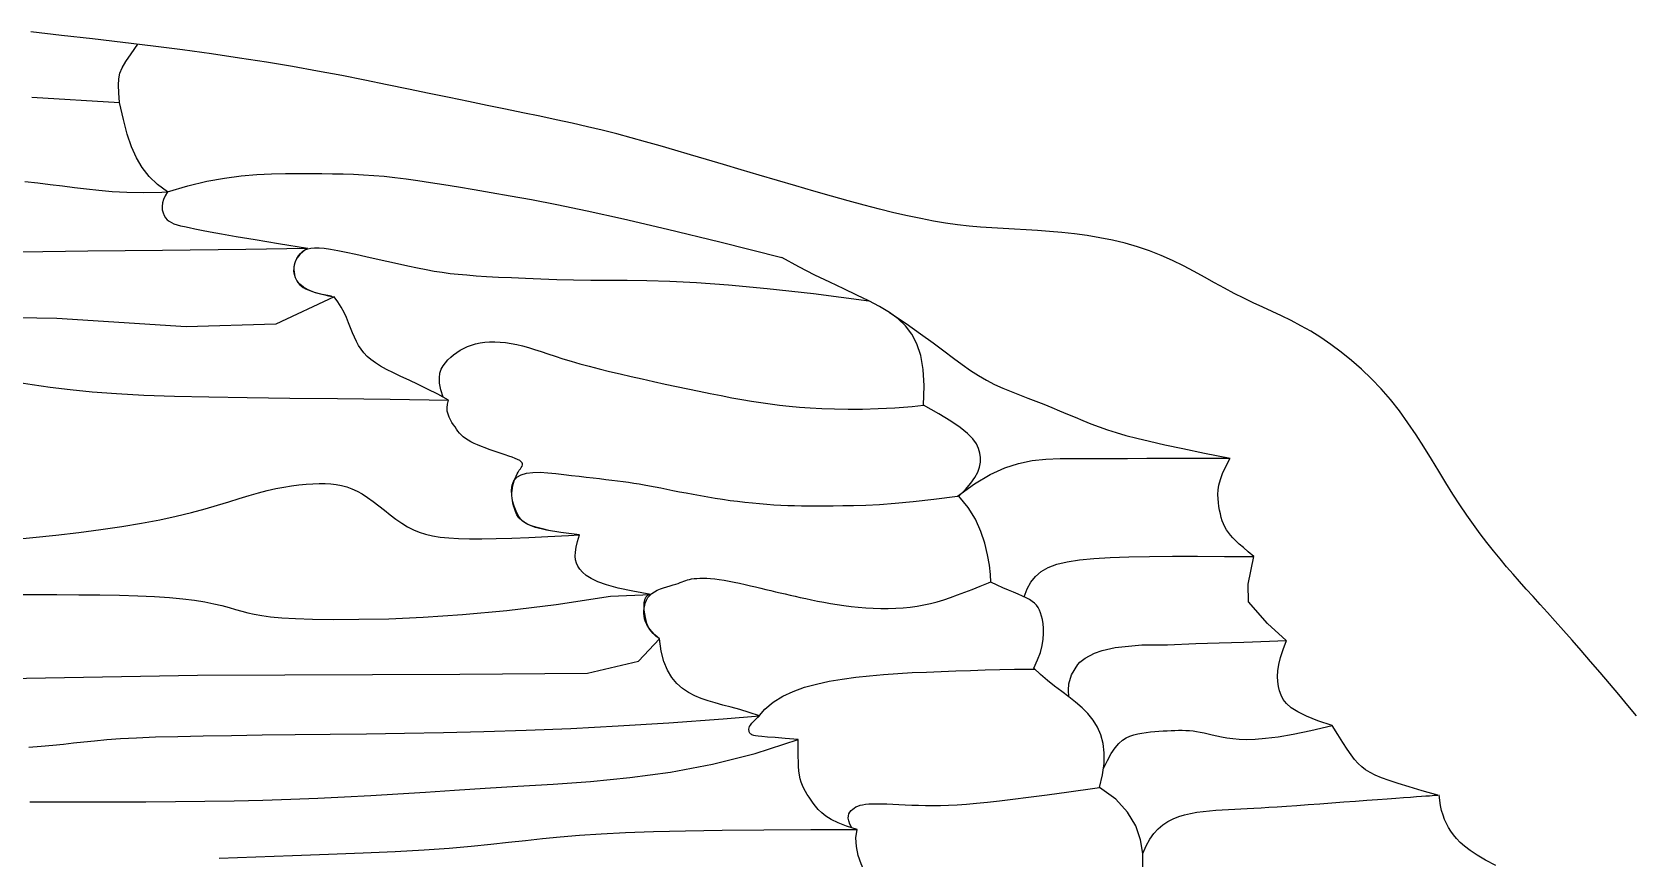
# Paper-space layout 'A0' of a CAD drawing. Header units: millimetres. Extents: x -364 to 825, y -1 to 840.
# Drawn here: x 647.309 to 651.196, y 93.603 to 95.609 of the extents above; entities that cross this region are included whole.
import ezdxf

# ---------------------------------------------------------------- set-up
doc = ezdxf.new("R2010")
doc.units = ezdxf.units.MM
doc.layers.add('ARQ_Vista 01', color=1, linetype='Continuous')

# ---------------------------------------------------------------- blocks, each defined once
blk = doc.blocks.new('BRASÃO ESTADO PARANÁ')
at = {"layer": 'ARQ_Vista 01'}
for points in [[(3303.552, -31005.57), (3303.236, -31005.189), (3302.905, -31004.794), (3302.563, -31004.39), (3302.216, -31003.983), (3301.869, -31003.579), (3301.526, -31003.183), (3301.192, -31002.802), (3300.873, -31002.441), (3300.572, -31002.103), (3300.287, -31001.787), (3300.017, -31001.488), (3299.758, -31001.202), (3299.508, -31000.925), (3299.264, -31000.652), (3299.025, -31000.38), (3298.786, -31000.103), (3298.547, -30999.818), (3298.306, -30999.523), (3298.064, -30999.217), (3297.82, -30998.897), (3297.573, -30998.561), (3297.324, -30998.208), (3297.073, -30997.836), (3296.818, -30997.444), (3296.561, -30997.03), (3296.298, -30996.6), (3296.029, -30996.158), (3295.753, -30995.71), (3295.466, -30995.263), (3295.168, -30994.82), (3294.857, -30994.389), (3294.531, -30993.974), (3294.19, -30993.58), (3293.836, -30993.209), (3293.471, -30992.86), (3293.099, -30992.534), (3292.723, -30992.232), (3292.346, -30991.953), (3291.971, -30991.699), (3291.602, -30991.468), (3291.24, -30991.262), (3290.885, -30991.074), (3290.534, -30990.902), (3290.187, -30990.738), (3289.841, -30990.58), (3289.495, -30990.42), (3289.147, -30990.255), (3288.795, -30990.079), (3288.438, -30989.89), (3288.075, -30989.689), (3287.704, -30989.481), (3287.324, -30989.273), (3286.934, -30989.067), (3286.532, -30988.869), (3286.118, -30988.683), (3285.69, -30988.514), (3285.248, -30988.366), (3284.795, -30988.238), (3284.333, -30988.129), (3283.867, -30988.037), (3283.4, -30987.96), (3282.935, -30987.896), (3282.476, -30987.845), (3282.026, -30987.805), (3281.588, -30987.773), (3281.161, -30987.747), (3280.74, -30987.725), (3280.324, -30987.703), (3279.91, -30987.679), (3279.494, -30987.649), (3279.075, -30987.611), (3278.649, -30987.563), (3278.213, -30987.501), (3277.765, -30987.426), (3277.301, -30987.337), (3276.819, -30987.234), (3276.315, -30987.117), (3275.787, -30986.986), (3275.23, -30986.841), (3274.643, -30986.682), (3274.025, -30986.51), (3273.381, -30986.327), (3272.719, -30986.136), (3272.049, -30985.939), (3271.378, -30985.741), (3270.715, -30985.544), (3270.068, -30985.352), (3269.445, -30985.166), (3268.853, -30984.99), (3268.286, -30984.824), (3267.739, -30984.665), (3267.205, -30984.514), (3266.679, -30984.369), (3266.152, -30984.23), (3265.62, -30984.095), (3265.076, -30983.964), (3264.514, -30983.834), (3263.932, -30983.706), (3263.331, -30983.578), (3262.709, -30983.449), (3262.066, -30983.317), (3261.401, -30983.182), (3260.714, -30983.042), (3260.004, -30982.896), (3259.271, -30982.743), (3258.512, -30982.585), (3257.725, -30982.422), (3256.909, -30982.257), (3256.061, -30982.091), (3255.179, -30981.925), (3254.261, -30981.761), (3253.306, -30981.601), (3252.313, -30981.446), (3251.284, -30981.295), (3250.226, -30981.149), (3249.142, -30981.008), (3248.038, -30980.872), (3246.919, -30980.74), (3245.79, -30980.613), (3244.656, -30980.49)], [(3244.7, -30982.883), (3247.908, -30983.073)], [(3247.908, -30983.073), (3247.881, -30982.719), (3247.87, -30982.44), (3247.883, -30982.211), (3247.928, -30982.006), (3248.013, -30981.802), (3248.147, -30981.573), (3248.336, -30981.294), (3248.59, -30980.94)], [(3249.673, -30986.358), (3249.301, -30986.079), (3248.994, -30985.785), (3248.741, -30985.466), (3248.532, -30985.109), (3248.354, -30984.703), (3248.198, -30984.236), (3248.053, -30983.696), (3247.908, -30983.073)], [(3244.442, -30985.976), (3244.914, -30986.026), (3245.37, -30986.078), (3245.816, -30986.133), (3246.255, -30986.188), (3246.695, -30986.244), (3247.151, -30986.295), (3247.639, -30986.338), (3248.177, -30986.367), (3248.782, -30986.379), (3249.47, -30986.368), (3249.673, -30986.358)], [(3249.673, -30986.358), (3250.415, -30986.135), (3251.112, -30985.967), (3251.766, -30985.847), (3252.379, -30985.766), (3252.954, -30985.718), (3253.492, -30985.693), (3253.995, -30985.683), (3254.468, -30985.682), (3254.911, -30985.682), (3255.329, -30985.684), (3255.729, -30985.687), (3256.114, -30985.694), (3256.491, -30985.706), (3256.864, -30985.724), (3257.238, -30985.749), (3257.619, -30985.781), (3258.012, -30985.823), (3258.423, -30985.875), (3258.855, -30985.935), (3259.316, -30986.005), (3259.811, -30986.085), (3260.344, -30986.173), (3260.921, -30986.271), (3261.548, -30986.378), (3262.237, -30986.497), (3263.024, -30986.64), (3263.952, -30986.819), (3265.063, -30987.049), (3266.402, -30987.344), (3268.011, -30987.718), (3269.933, -30988.185), (3272.21, -30988.759)], [(3249.673, -30986.358), (3249.582, -30986.495), (3249.52, -30986.63), (3249.485, -30986.762), (3249.474, -30986.889), (3249.482, -30987.009), (3249.509, -30987.119), (3249.549, -30987.218), (3249.6, -30987.304), (3249.661, -30987.375), (3249.731, -30987.434), (3249.814, -30987.483), (3249.91, -30987.524), (3250.022, -30987.56), (3250.151, -30987.594), (3250.3, -30987.627), (3250.471, -30987.663), (3250.669, -30987.704), (3250.915, -30987.753), (3251.235, -30987.814), (3251.653, -30987.891), (3252.194, -30987.986), (3252.885, -30988.103), (3253.749, -30988.246), (3254.811, -30988.418)], [(3244.284, -30988.548), (3246.751, -30988.523), (3249.494, -30988.491), (3252.541, -30988.451), (3254.811, -30988.418)], [(3254.811, -30988.418), (3254.648, -30988.537), (3254.523, -30988.655), (3254.431, -30988.771), (3254.368, -30988.884), (3254.33, -30988.995), (3254.311, -30989.101), (3254.307, -30989.202), (3254.314, -30989.298), (3254.327, -30989.387), (3254.347, -30989.47), (3254.375, -30989.547), (3254.41, -30989.618), (3254.455, -30989.684), (3254.509, -30989.746), (3254.573, -30989.803), (3254.649, -30989.857), (3254.737, -30989.907), (3254.837, -30989.953), (3254.952, -30989.998), (3255.083, -30990.041), (3255.231, -30990.082), (3255.396, -30990.123), (3255.581, -30990.164), (3255.787, -30990.206)], [(3255.684, -30990.185), (3255.342, -30990.118), (3255.061, -30990.04), (3254.835, -30989.95), (3254.658, -30989.851), (3254.525, -30989.744), (3254.429, -30989.63), (3254.365, -30989.512), (3254.327, -30989.391), (3254.311, -30989.268), (3254.313, -30989.146), (3254.332, -30989.026), (3254.367, -30988.911), (3254.415, -30988.803), (3254.476, -30988.705), (3254.547, -30988.617), (3254.626, -30988.543), (3254.714, -30988.485), (3254.814, -30988.442), (3254.93, -30988.415), (3255.067, -30988.402), (3255.23, -30988.406), (3255.423, -30988.424), (3255.652, -30988.457), (3255.92, -30988.505), (3256.23, -30988.568), (3256.575, -30988.642), (3256.945, -30988.724), (3257.33, -30988.811), (3257.722, -30988.9), (3258.109, -30988.987), (3258.484, -30989.069), (3258.836, -30989.143), (3259.159, -30989.206), (3259.459, -30989.26), (3259.748, -30989.305), (3260.035, -30989.343), (3260.332, -30989.375), (3260.647, -30989.403), (3260.992, -30989.428), (3261.377, -30989.453), (3261.81, -30989.477), (3262.289, -30989.501), (3262.808, -30989.524), (3263.363, -30989.545), (3263.95, -30989.563), (3264.564, -30989.578), (3265.2, -30989.589), (3265.853, -30989.595), (3266.527, -30989.597), (3267.258, -30989.604), (3268.093, -30989.627), (3269.076, -30989.676), (3270.253, -30989.762), (3271.668, -30989.896), (3273.368, -30990.087), (3275.396, -30990.348)], [(3277.406, -30994.183), (3277.423, -30993.469), (3277.387, -30992.865), (3277.299, -30992.358), (3277.162, -30991.932), (3276.976, -30991.575), (3276.744, -30991.273), (3276.468, -30991.013), (3276.15, -30990.78), (3275.791, -30990.563), (3275.392, -30990.351), (3274.954, -30990.138), (3274.478, -30989.914), (3273.965, -30989.672), (3273.416, -30989.405), (3272.83, -30989.103), (3272.21, -30988.759)], [(3255.787, -30990.206), (3253.642, -30991.202), (3250.352, -30991.302), (3245.613, -30991.003), (3239.729, -30990.903), (3233.645, -30990.903), (3227.611, -30991.75), (3224.12, -30992.098), (3214.795, -30991.75), (3213.697, -30991.252)], [(3259.976, -30993.992), (3259.584, -30993.778), (3259.212, -30993.587), (3258.862, -30993.416), (3258.535, -30993.262), (3258.234, -30993.121), (3257.958, -30992.991), (3257.709, -30992.867), (3257.49, -30992.748), (3257.3, -30992.629), (3257.136, -30992.509), (3256.996, -30992.387), (3256.876, -30992.261), (3256.773, -30992.129), (3256.682, -30991.991), (3256.602, -30991.844), (3256.529, -30991.687), (3256.459, -30991.519), (3256.389, -30991.342), (3256.315, -30991.157), (3256.236, -30990.968), (3256.146, -30990.776), (3256.044, -30990.584), (3255.925, -30990.393), (3255.787, -30990.206)], [(3276.15, -30990.78), (3276.764, -30991.188), (3277.293, -30991.556), (3277.751, -30991.887), (3278.15, -30992.184), (3278.503, -30992.451), (3278.824, -30992.689), (3279.124, -30992.901), (3279.416, -30993.091), (3279.712, -30993.261), (3280.011, -30993.414), (3280.314, -30993.554), (3280.617, -30993.682), (3280.921, -30993.802), (3281.223, -30993.918), (3281.522, -30994.031), (3281.817, -30994.145), (3282.107, -30994.262), (3282.393, -30994.382), (3282.678, -30994.503), (3282.963, -30994.624), (3283.251, -30994.743), (3283.543, -30994.86), (3283.842, -30994.973), (3284.15, -30995.081), (3284.471, -30995.184), (3284.822, -30995.285), (3285.223, -30995.389), (3285.692, -30995.502), (3286.25, -30995.627), (3286.916, -30995.77), (3287.708, -30995.935), (3288.648, -30996.127)], [(3244.077, -30993.317), (3244.704, -30993.415), (3245.374, -30993.513), (3246.103, -30993.604), (3246.907, -30993.687), (3247.802, -30993.755), (3248.804, -30993.808), (3249.927, -30993.847), (3251.185, -30993.875), (3252.591, -30993.897), (3254.159, -30993.916), (3255.904, -30993.936), (3257.838, -30993.96), (3259.976, -30993.992)], [(3259.78, -30993.885), (3259.695, -30993.61), (3259.651, -30993.375), (3259.643, -30993.174), (3259.664, -30993.004), (3259.712, -30992.858), (3259.78, -30992.732), (3259.864, -30992.621), (3259.959, -30992.519), (3260.06, -30992.422), (3260.168, -30992.331), (3260.283, -30992.245), (3260.405, -30992.166), (3260.534, -30992.095), (3260.671, -30992.031), (3260.817, -30991.977), (3260.972, -30991.932), (3261.135, -30991.897), (3261.308, -30991.873), (3261.488, -30991.86), (3261.675, -30991.857), (3261.869, -30991.865), (3262.068, -30991.884), (3262.272, -30991.914), (3262.48, -30991.954), (3262.693, -30992.006), (3262.911, -30992.067), (3263.137, -30992.137), (3263.374, -30992.214), (3263.624, -30992.297), (3263.889, -30992.384), (3264.172, -30992.474), (3264.474, -30992.566), (3264.799, -30992.659), (3265.144, -30992.752), (3265.506, -30992.845), (3265.884, -30992.938), (3266.275, -30993.032), (3266.676, -30993.125), (3267.086, -30993.218), (3267.502, -30993.31), (3267.921, -30993.403), (3268.341, -30993.493), (3268.76, -30993.582), (3269.174, -30993.668), (3269.582, -30993.751), (3269.98, -30993.829), (3270.365, -30993.903), (3270.736, -30993.97), (3271.091, -30994.031), (3271.436, -30994.086), (3271.777, -30994.135), (3272.121, -30994.178), (3272.476, -30994.216), (3272.847, -30994.248), (3273.243, -30994.274), (3273.669, -30994.296), (3274.133, -30994.312), (3274.632, -30994.321), (3275.169, -30994.32), (3275.74, -30994.305), (3276.346, -30994.275), (3276.985, -30994.227), (3277.406, -30994.183)], [(3264.787, -30998.929), (3264.102, -30998.854), (3263.571, -30998.763), (3263.172, -30998.661), (3262.884, -30998.55), (3262.688, -30998.434), (3262.561, -30998.315), (3262.484, -30998.196), (3262.434, -30998.082), (3262.395, -30997.973), (3262.363, -30997.87), (3262.338, -30997.772), (3262.32, -30997.678), (3262.308, -30997.586), (3262.303, -30997.495), (3262.303, -30997.405), (3262.31, -30997.314), (3262.323, -30997.222), (3262.341, -30997.13), (3262.365, -30997.038), (3262.392, -30996.948), (3262.423, -30996.861), (3262.458, -30996.778), (3262.495, -30996.701), (3262.534, -30996.63), (3262.575, -30996.566), (3262.614, -30996.51), (3262.648, -30996.459), (3262.675, -30996.412), (3262.691, -30996.37), (3262.694, -30996.329), (3262.679, -30996.29), (3262.645, -30996.251), (3262.589, -30996.212), (3262.512, -30996.172), (3262.418, -30996.131), (3262.308, -30996.088), (3262.186, -30996.045), (3262.053, -30996), (3261.913, -30995.953), (3261.768, -30995.905), (3261.621, -30995.855), (3261.473, -30995.803), (3261.327, -30995.749), (3261.185, -30995.694), (3261.048, -30995.638), (3260.919, -30995.58), (3260.801, -30995.521), (3260.694, -30995.46), (3260.601, -30995.398), (3260.52, -30995.335), (3260.448, -30995.269), (3260.384, -30995.201), (3260.326, -30995.13), (3260.271, -30995.056), (3260.218, -30994.978), (3260.163, -30994.895), (3260.107, -30994.808), (3260.051, -30994.716), (3260.001, -30994.617), (3259.961, -30994.51), (3259.933, -30994.396), (3259.924, -30994.272), (3259.937, -30994.137), (3259.976, -30993.992)], [(3278.701, -30997.516), (3278.942, -30997.268), (3279.134, -30997.041), (3279.282, -30996.83), (3279.388, -30996.633), (3279.457, -30996.448), (3279.492, -30996.272), (3279.496, -30996.102), (3279.472, -30995.935), (3279.423, -30995.768), (3279.339, -30995.597), (3279.206, -30995.416), (3279.014, -30995.22), (3278.75, -30995.003), (3278.402, -30994.762), (3277.958, -30994.49), (3277.406, -30994.183)], [(3243.87, -30999.112), (3244.73, -30999.033), (3245.582, -30998.945), (3246.415, -30998.847), (3247.222, -30998.74), (3247.991, -30998.626), (3248.716, -30998.506), (3249.386, -30998.379), (3249.995, -30998.248), (3250.547, -30998.114), (3251.048, -30997.981), (3251.504, -30997.849), (3251.921, -30997.722), (3252.306, -30997.603), (3252.665, -30997.493), (3253.005, -30997.395), (3253.329, -30997.311), (3253.641, -30997.24), (3253.939, -30997.182), (3254.223, -30997.136), (3254.495, -30997.101), (3254.753, -30997.076), (3254.998, -30997.061), (3255.23, -30997.054), (3255.45, -30997.055), (3255.659, -30997.066), (3255.859, -30997.088), (3256.054, -30997.124), (3256.244, -30997.174), (3256.433, -30997.242), (3256.623, -30997.329), (3256.816, -30997.436), (3257.013, -30997.565), (3257.214, -30997.711), (3257.42, -30997.868), (3257.628, -30998.031), (3257.839, -30998.195), (3258.05, -30998.354), (3258.263, -30998.503), (3258.476, -30998.635), (3258.689, -30998.748), (3258.908, -30998.84), (3259.14, -30998.914), (3259.393, -30998.972), (3259.673, -30999.015), (3259.988, -30999.046), (3260.343, -30999.065), (3260.748, -30999.075), (3261.207, -30999.077), (3261.722, -30999.071), (3262.296, -30999.056), (3262.929, -30999.032), (3263.623, -30998.999), (3264.378, -30998.956), (3264.787, -30998.929)], [(3278.65, -30997.516), (3279.274, -30997.063), (3279.846, -30996.722), (3280.379, -30996.477), (3280.888, -30996.312), (3281.387, -30996.211), (3281.89, -30996.158), (3282.411, -30996.137), (3282.965, -30996.132), (3283.563, -30996.131), (3284.202, -30996.129), (3284.878, -30996.129), (3285.587, -30996.128), (3286.323, -30996.128), (3287.082, -30996.127), (3287.858, -30996.127), (3288.648, -30996.127)], [(3289.517, -30999.726), (3289.31, -30999.552), (3289.133, -30999.402), (3288.983, -30999.271), (3288.856, -30999.155), (3288.749, -30999.049), (3288.658, -30998.949), (3288.582, -30998.851), (3288.516, -30998.751), (3288.457, -30998.646), (3288.406, -30998.534), (3288.361, -30998.416), (3288.322, -30998.293), (3288.289, -30998.165), (3288.261, -30998.032), (3288.238, -30997.895), (3288.22, -30997.753), (3288.206, -30997.608), (3288.202, -30997.454), (3288.211, -30997.289), (3288.239, -30997.108), (3288.291, -30996.907), (3288.371, -30996.683), (3288.485, -30996.431), (3288.637, -30996.146)], [(3263.663, -30998.78), (3263.429, -30998.72), (3263.231, -30998.669), (3263.065, -30998.622), (3262.926, -30998.571), (3262.808, -30998.512), (3262.707, -30998.438), (3262.618, -30998.342), (3262.536, -30998.219), (3262.458, -30998.064), (3262.388, -30997.886), (3262.332, -30997.692), (3262.297, -30997.493), (3262.288, -30997.297), (3262.313, -30997.113), (3262.376, -30996.952), (3262.484, -30996.822), (3262.642, -30996.73), (3262.842, -30996.673), (3263.077, -30996.645), (3263.34, -30996.641), (3263.621, -30996.656), (3263.912, -30996.683), (3264.206, -30996.718), (3264.493, -30996.755), (3264.768, -30996.788), (3265.03, -30996.819), (3265.28, -30996.848), (3265.519, -30996.874), (3265.748, -30996.9), (3265.967, -30996.925), (3266.178, -30996.951), (3266.382, -30996.977), (3266.58, -30997.005), (3266.774, -30997.035), (3266.966, -30997.067), (3267.159, -30997.101), (3267.354, -30997.137), (3267.555, -30997.175), (3267.763, -30997.216), (3267.981, -30997.259), (3268.21, -30997.304), (3268.449, -30997.351), (3268.698, -30997.399), (3268.955, -30997.448), (3269.218, -30997.496), (3269.486, -30997.543), (3269.757, -30997.588), (3270.031, -30997.63), (3270.305, -30997.669), (3270.579, -30997.704), (3270.852, -30997.736), (3271.123, -30997.764), (3271.391, -30997.789), (3271.656, -30997.81), (3271.916, -30997.828), (3272.171, -30997.843), (3272.42, -30997.855), (3272.669, -30997.863), (3272.922, -30997.869), (3273.185, -30997.872), (3273.464, -30997.873), (3273.763, -30997.871), (3274.088, -30997.868), (3274.444, -30997.863), (3274.838, -30997.856), (3275.281, -30997.842), (3275.785, -30997.818), (3276.362, -30997.778), (3277.024, -30997.717), (3277.782, -30997.632), (3278.65, -30997.516), (3278.711, -30997.506)], [(3279.869, -31000.667), (3279.854, -31000.389), (3279.819, -31000.05), (3279.754, -30999.665), (3279.653, -30999.246), (3279.505, -30998.809), (3279.303, -30998.365), (3279.038, -30997.93), (3278.701, -30997.516)], [(3267.397, -31001.12), (3266.735, -31001.006), (3266.2, -31000.89), (3265.777, -31000.773), (3265.451, -31000.655), (3265.206, -31000.537), (3265.026, -31000.42), (3264.896, -31000.305), (3264.8, -31000.193), (3264.726, -31000.083), (3264.672, -30999.972), (3264.638, -30999.852), (3264.624, -30999.719), (3264.632, -30999.565), (3264.661, -30999.387), (3264.713, -30999.177), (3264.787, -30998.929)], [(3243.887, -31001.126), (3244.762, -31001.126), (3245.607, -31001.128), (3246.417, -31001.132), (3247.186, -31001.14), (3247.91, -31001.153), (3248.582, -31001.172), (3249.198, -31001.199), (3249.751, -31001.235), (3250.238, -31001.281), (3250.666, -31001.335), (3251.041, -31001.396), (3251.372, -31001.461), (3251.665, -31001.529), (3251.928, -31001.598), (3252.169, -31001.667), (3252.396, -31001.732), (3252.618, -31001.793), (3252.854, -31001.848), (3253.127, -31001.898), (3253.455, -31001.941), (3253.862, -31001.977), (3254.368, -31002.005), (3254.995, -31002.024), (3255.764, -31002.035), (3256.692, -31002.033), (3257.788, -31002.011), (3259.055, -31001.956), (3260.498, -31001.858), (3262.119, -31001.704), (3263.925, -31001.484), (3265.917, -31001.185), (3267.397, -31001.12)], [(3281.097, -31001.214), (3281.205, -31000.921), (3281.34, -31000.67), (3281.509, -31000.457), (3281.72, -31000.279), (3281.979, -31000.133), (3282.294, -31000.014), (3282.673, -30999.921), (3283.122, -30999.85), (3283.648, -30999.798), (3284.252, -30999.762), (3284.933, -30999.739), (3285.693, -30999.727), (3286.531, -30999.722), (3287.448, -30999.722), (3288.443, -30999.725), (3289.517, -30999.726)], [(3290.709, -31002.815), (3290.709, -31002.815), (3290.022, -31002.188), (3289.324, -31001.394), (3289.307, -31000.744), (3289.517, -30999.726)], [(3267.714, -31002.753), (3267.55, -31002.602), (3267.42, -31002.466), (3267.321, -31002.342), (3267.249, -31002.228), (3267.199, -31002.121), (3267.168, -31002.019), (3267.151, -31001.92), (3267.145, -31001.821), (3267.147, -31001.721), (3267.156, -31001.62), (3267.174, -31001.52), (3267.202, -31001.422), (3267.242, -31001.328), (3267.293, -31001.239), (3267.358, -31001.157), (3267.436, -31001.083), (3267.53, -31001.019), (3267.635, -31000.963), (3267.749, -31000.915), (3267.867, -31000.873), (3267.986, -31000.836), (3268.103, -31000.803), (3268.213, -31000.773), (3268.313, -31000.744), (3268.402, -31000.716), (3268.479, -31000.688), (3268.55, -31000.661), (3268.616, -31000.635), (3268.681, -31000.611), (3268.747, -31000.589), (3268.818, -31000.57), (3268.897, -31000.553), (3268.986, -31000.54), (3269.086, -31000.53), (3269.197, -31000.524), (3269.318, -31000.522), (3269.45, -31000.525), (3269.593, -31000.534), (3269.747, -31000.549), (3269.912, -31000.57), (3270.087, -31000.597), (3270.272, -31000.63), (3270.462, -31000.668), (3270.657, -31000.71), (3270.854, -31000.754), (3271.051, -31000.799), (3271.245, -31000.845), (3271.435, -31000.891), (3271.618, -31000.935), (3271.797, -31000.977), (3271.973, -31001.019), (3272.148, -31001.06), (3272.325, -31001.102), (3272.505, -31001.143), (3272.69, -31001.185), (3272.883, -31001.228), (3273.085, -31001.272), (3273.297, -31001.317), (3273.517, -31001.362), (3273.746, -31001.405), (3273.984, -31001.447), (3274.229, -31001.487), (3274.482, -31001.524), (3274.743, -31001.557), (3275.01, -31001.585), (3275.282, -31001.608), (3275.558, -31001.624), (3275.834, -31001.634), (3276.11, -31001.637), (3276.383, -31001.63), (3276.651, -31001.615), (3276.912, -31001.59), (3277.166, -31001.554), (3277.413, -31001.508), (3277.657, -31001.452), (3277.899, -31001.387), (3278.143, -31001.313), (3278.392, -31001.23), (3278.647, -31001.139), (3278.911, -31001.04), (3279.187, -31000.934), (3279.478, -31000.819), (3279.785, -31000.696), (3279.869, -31000.662)], [(3267.714, -31002.753), (3267.587, -31002.647), (3267.485, -31002.549), (3267.404, -31002.457), (3267.342, -31002.368), (3267.294, -31002.277), (3267.257, -31002.181), (3267.228, -31002.077), (3267.202, -31001.961), (3267.179, -31001.833), (3267.159, -31001.696), (3267.15, -31001.559), (3267.154, -31001.429), (3267.176, -31001.313), (3267.221, -31001.218), (3267.293, -31001.151), (3267.397, -31001.12)], [(3281.446, -31003.826), (3281.586, -31003.523), (3281.687, -31003.245), (3281.754, -31002.991), (3281.793, -31002.76), (3281.807, -31002.551), (3281.804, -31002.363), (3281.787, -31002.195), (3281.762, -31002.045), (3281.732, -31001.913), (3281.698, -31001.796), (3281.658, -31001.693), (3281.608, -31001.601), (3281.549, -31001.519), (3281.476, -31001.445), (3281.39, -31001.376), (3281.287, -31001.31), (3281.166, -31001.246), (3281.028, -31001.181), (3280.873, -31001.114), (3280.702, -31001.042), (3280.516, -31000.963), (3280.314, -31000.876), (3280.099, -31000.778), (3279.869, -31000.667)], [(3224.388, -31002.298), (3223.966, -31003.525), (3225.201, -31004.161), (3228.009, -31004.684), (3233.023, -31004.909), (3239.611, -31004.273), (3250.775, -31004.086), (3260.393, -31004.049), (3265.072, -31004.012), (3266.943, -31003.563), (3267.714, -31002.753)], [(3271.388, -31005.578), (3271.011, -31005.452), (3270.663, -31005.347), (3270.341, -31005.258), (3270.042, -31005.178), (3269.764, -31005.102), (3269.501, -31005.024), (3269.252, -31004.937), (3269.013, -31004.835), (3268.783, -31004.713), (3268.563, -31004.565), (3268.359, -31004.383), (3268.174, -31004.162), (3268.013, -31003.895), (3267.879, -31003.575), (3267.778, -31003.197), (3267.714, -31002.753)], [(3282.729, -31004.873), (3282.715, -31004.63), (3282.733, -31004.397), (3282.827, -31004.075), (3283.064, -31003.696), (3283.141, -31003.61), (3283.328, -31003.458), (3283.678, -31003.272), (3283.953, -31003.174), (3284.426, -31003.063), (3285.405, -31002.975), (3286.345, -31002.973), (3287.386, -31002.916), (3288.249, -31002.892), (3289.154, -31002.866), (3290.71, -31002.815)], [(3292.386, -31005.923), (3291.865, -31005.753), (3291.451, -31005.589), (3291.131, -31005.431), (3290.891, -31005.277), (3290.718, -31005.124), (3290.598, -31004.971), (3290.517, -31004.816), (3290.463, -31004.658), (3290.423, -31004.493), (3290.398, -31004.319), (3290.391, -31004.131), (3290.403, -31003.923), (3290.439, -31003.692), (3290.5, -31003.434), (3290.59, -31003.143), (3290.71, -31002.815)], [(3271.327, -31005.629), (3271.586, -31005.329), (3271.891, -31005.074), (3272.238, -31004.858), (3272.621, -31004.677), (3273.036, -31004.528), (3273.478, -31004.406), (3273.942, -31004.306), (3274.423, -31004.224), (3274.917, -31004.157), (3275.422, -31004.101), (3275.936, -31004.056), (3276.457, -31004.02), (3276.985, -31003.99), (3277.517, -31003.966), (3278.051, -31003.945), (3278.588, -31003.926), (3279.124, -31003.908), (3279.661, -31003.89), (3280.198, -31003.875), (3280.737, -31003.863), (3281.278, -31003.856), (3281.478, -31003.856)], [(3283.856, -31008.208), (3283.967, -31007.742), (3284.024, -31007.319), (3284.028, -31006.936), (3283.986, -31006.589), (3283.901, -31006.274), (3283.777, -31005.989), (3283.619, -31005.73), (3283.43, -31005.493), (3283.215, -31005.275), (3282.979, -31005.07), (3282.729, -31004.873), (3282.469, -31004.679), (3282.205, -31004.483), (3281.943, -31004.279), (3281.688, -31004.062), (3281.446, -31003.826)], [(3244.582, -31006.724), (3245.042, -31006.687), (3245.466, -31006.648), (3245.855, -31006.608), (3246.227, -31006.566), (3246.601, -31006.525), (3246.999, -31006.485), (3247.441, -31006.446), (3247.948, -31006.41), (3248.539, -31006.377), (3249.235, -31006.349), (3250.052, -31006.326), (3250.984, -31006.307), (3252.019, -31006.291), (3253.147, -31006.276), (3254.357, -31006.262), (3255.637, -31006.247), (3256.976, -31006.229), (3258.364, -31006.208), (3259.794, -31006.182), (3261.277, -31006.147), (3262.829, -31006.099), (3264.467, -31006.033), (3266.205, -31005.946), (3268.061, -31005.832), (3270.05, -31005.689), (3271.388, -31005.578)], [(3272.808, -31006.436), (3272.33, -31006.4), (3271.958, -31006.372), (3271.678, -31006.35), (3271.474, -31006.332), (3271.333, -31006.318), (3271.24, -31006.306), (3271.181, -31006.295), (3271.141, -31006.283), (3271.108, -31006.269), (3271.08, -31006.252), (3271.056, -31006.233), (3271.037, -31006.211), (3271.022, -31006.186), (3271.011, -31006.159), (3271.003, -31006.128), (3270.999, -31006.095), (3270.999, -31006.057), (3271.006, -31006.015), (3271.023, -31005.967), (3271.054, -31005.911), (3271.103, -31005.846), (3271.172, -31005.769), (3271.266, -31005.68), (3271.388, -31005.578)], [(3283.996, -31007.531), (3284.144, -31007.211), (3284.287, -31006.952), (3284.426, -31006.748), (3284.562, -31006.591), (3284.698, -31006.472), (3284.834, -31006.385), (3284.973, -31006.321), (3285.115, -31006.274), (3285.263, -31006.236), (3285.415, -31006.205), (3285.569, -31006.181), (3285.725, -31006.163), (3285.882, -31006.148), (3286.037, -31006.137), (3286.189, -31006.128), (3286.338, -31006.121), (3286.482, -31006.114), (3286.621, -31006.108), (3286.758, -31006.104), (3286.891, -31006.103), (3287.023, -31006.106), (3287.155, -31006.113), (3287.286, -31006.125), (3287.419, -31006.144), (3287.554, -31006.169), (3287.693, -31006.199), (3287.838, -31006.233), (3287.993, -31006.27), (3288.158, -31006.306), (3288.337, -31006.342), (3288.532, -31006.375), (3288.745, -31006.404), (3288.98, -31006.426), (3289.25, -31006.436), (3289.568, -31006.429), (3289.949, -31006.398), (3290.408, -31006.338), (3290.957, -31006.242), (3291.612, -31006.106), (3292.386, -31005.923)], [(3296.261, -31008.48), (3295.694, -31008.32), (3295.213, -31008.181), (3294.81, -31008.059), (3294.476, -31007.95), (3294.198, -31007.849), (3293.97, -31007.753), (3293.779, -31007.656), (3293.617, -31007.555), (3293.474, -31007.444), (3293.343, -31007.319), (3293.215, -31007.174), (3293.085, -31007.001), (3292.944, -31006.796), (3292.786, -31006.552), (3292.602, -31006.263), (3292.386, -31005.923)], [(3244.627, -31008.727), (3245.659, -31008.727), (3246.716, -31008.726), (3247.79, -31008.725), (3248.875, -31008.722), (3249.963, -31008.715), (3251.046, -31008.704), (3252.117, -31008.687), (3253.168, -31008.664), (3254.192, -31008.633), (3255.186, -31008.594), (3256.161, -31008.547), (3257.134, -31008.493), (3258.12, -31008.433), (3259.136, -31008.369), (3260.198, -31008.301), (3261.322, -31008.23), (3262.523, -31008.157), (3263.813, -31008.079), (3265.185, -31007.98), (3266.624, -31007.839), (3268.119, -31007.634), (3269.657, -31007.346), (3271.224, -31006.954), (3272.808, -31006.436)], [(3274.963, -31009.741), (3274.581, -31009.621), (3274.269, -31009.498), (3274.02, -31009.374), (3273.822, -31009.25), (3273.666, -31009.126), (3273.543, -31009.005), (3273.444, -31008.887), (3273.358, -31008.773), (3273.278, -31008.664), (3273.203, -31008.559), (3273.133, -31008.455), (3273.068, -31008.35), (3273.01, -31008.243), (3272.959, -31008.13), (3272.916, -31008.011), (3272.88, -31007.883), (3272.853, -31007.744), (3272.833, -31007.593), (3272.82, -31007.431), (3272.812, -31007.257), (3272.808, -31007.071), (3272.806, -31006.872), (3272.807, -31006.661), (3272.808, -31006.436)], [(3251.572, -31010.79), (3252.912, -31010.741), (3254.258, -31010.693), (3255.58, -31010.646), (3256.846, -31010.598), (3258.025, -31010.546), (3259.086, -31010.489), (3260.009, -31010.426), (3260.813, -31010.358), (3261.527, -31010.286), (3262.181, -31010.213), (3262.804, -31010.141), (3263.425, -31010.071), (3264.075, -31010.006), (3264.783, -31009.947), (3265.576, -31009.896), (3266.476, -31009.852), (3267.502, -31009.817), (3268.675, -31009.788), (3270.015, -31009.767), (3271.541, -31009.752), (3273.273, -31009.743), (3274.963, -31009.741)], [(3274.772, -31009.681), (3274.701, -31009.545), (3274.659, -31009.427), (3274.642, -31009.326), (3274.646, -31009.239), (3274.668, -31009.165), (3274.704, -31009.102), (3274.751, -31009.047), (3274.804, -31008.999), (3274.861, -31008.956), (3274.923, -31008.917), (3274.993, -31008.884), (3275.073, -31008.856), (3275.164, -31008.833), (3275.269, -31008.815), (3275.391, -31008.803), (3275.53, -31008.797), (3275.689, -31008.796), (3275.867, -31008.8), (3276.061, -31008.807), (3276.271, -31008.817), (3276.493, -31008.828), (3276.727, -31008.839), (3276.97, -31008.849), (3277.22, -31008.856), (3277.478, -31008.861), (3277.745, -31008.861), (3278.024, -31008.857), (3278.321, -31008.847), (3278.638, -31008.832), (3278.979, -31008.809), (3279.347, -31008.779), (3279.746, -31008.741), (3280.184, -31008.694), (3280.679, -31008.635), (3281.254, -31008.562), (3281.931, -31008.472), (3282.735, -31008.363), (3283.686, -31008.231), (3283.856, -31008.207)], [(3285.327, -31011.832), (3285.403, -31011.495), (3285.449, -31011.085), (3285.442, -31010.621), (3285.361, -31010.124), (3285.183, -31009.614), (3284.887, -31009.111), (3284.452, -31008.636), (3283.856, -31008.208)], [(3285.442, -31010.621), (3285.562, -31010.341), (3285.697, -31010.099), (3285.844, -31009.893), (3286.005, -31009.718), (3286.177, -31009.572), (3286.361, -31009.45), (3286.556, -31009.351), (3286.761, -31009.269), (3286.976, -31009.203), (3287.198, -31009.151), (3287.426, -31009.109), (3287.658, -31009.078), (3287.893, -31009.054), (3288.128, -31009.035), (3288.361, -31009.021), (3288.592, -31009.009), (3288.818, -31008.997), (3289.045, -31008.985), (3289.278, -31008.972), (3289.522, -31008.959), (3289.783, -31008.943), (3290.066, -31008.926), (3290.377, -31008.906), (3290.72, -31008.884), (3291.1, -31008.857), (3291.509, -31008.829), (3291.937, -31008.798), (3292.376, -31008.766), (3292.817, -31008.734), (3293.249, -31008.703), (3293.664, -31008.672), (3294.052, -31008.643), (3294.406, -31008.617), (3294.726, -31008.594), (3295.011, -31008.572), (3295.263, -31008.554), (3295.482, -31008.538), (3295.671, -31008.524), (3295.828, -31008.512), (3295.957, -31008.502), (3296.057, -31008.495), (3296.133, -31008.489), (3296.187, -31008.485), (3296.223, -31008.483), (3296.245, -31008.481), (3296.257, -31008.48), (3296.261, -31008.48), (3296.261, -31008.48), (3296.261, -31008.48), (3296.261, -31008.48), (3296.261, -31008.48), (3296.261, -31008.48), (3296.261, -31008.48), (3296.261, -31008.48), (3296.261, -31008.48), (3296.261, -31008.48), (3296.261, -31008.48), (3296.261, -31008.48), (3296.261, -31008.48), (3296.261, -31008.48), (3296.261, -31008.48), (3296.261, -31008.48), (3296.261, -31008.48), (3296.261, -31008.48)], [(3298.397, -31011.066), (3298.02, -31010.863), (3297.708, -31010.68), (3297.453, -31010.513), (3297.247, -31010.36), (3297.082, -31010.217), (3296.948, -31010.079), (3296.839, -31009.944), (3296.745, -31009.808), (3296.661, -31009.668), (3296.584, -31009.522), (3296.516, -31009.37), (3296.457, -31009.211), (3296.406, -31009.042), (3296.365, -31008.865), (3296.335, -31008.676), (3296.314, -31008.476)], [(3275.622, -31011.833), (3275.508, -31011.715), (3275.376, -31011.528), (3275.241, -31011.286), (3275.115, -31011.004), (3275.01, -31010.695), (3274.942, -31010.372), (3274.921, -31010.05), (3274.963, -31009.741)]]:
    blk.add_lwpolyline(points, dxfattribs=at)

psp = doc.layouts.new('A0')

# ---------------------------------------------------------------- block references
at = {"layer": 'ARQ_Vista 01', "xscale": 0.06623285758541897, "yscale": 0.06623285759997088, "zscale": 0.0662328576}
psp.add_blockref('BRASÃO ESTADO PARANÁ', (432.403, 2147.5357), dxfattribs=at)

doc.saveas('drawing.dxf')
